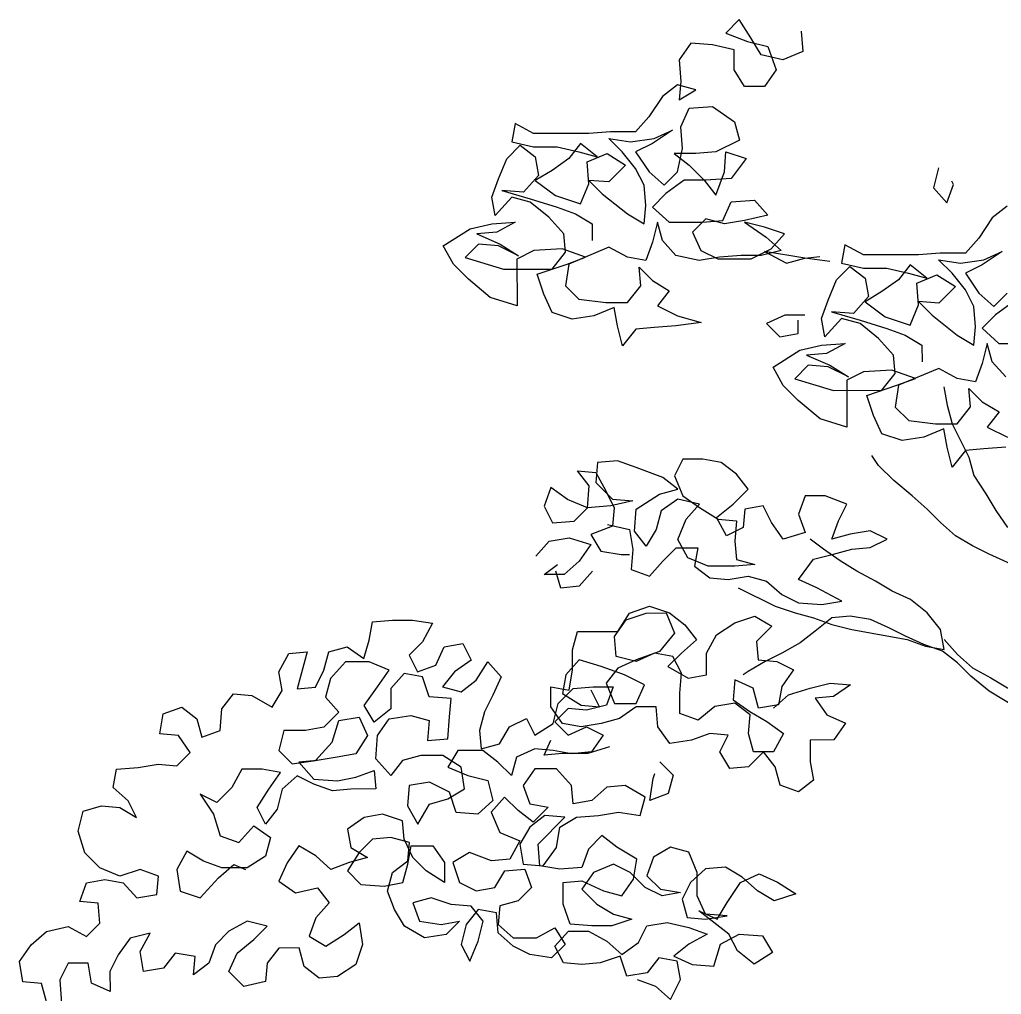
# Model space of a CAD drawing. Header units: millimetres. Extents: x 684983 to 685377, y 990360 to 990509.
# Drawn here: x 685004.2612 to 685004.5645, y 990366.784 to 990367.0852 of the extents above; entities that cross this region are included whole.
import ezdxf

# ---------------------------------------------------------------- set-up
doc = ezdxf.new("R2010")
doc.units = ezdxf.units.MM
doc.layers.add('MAHAGONY', color=7, linetype='Continuous')

# ---------------------------------------------------------------- blocks, each defined once
blk = doc.blocks.new('TREE30')
at = {"color": 3, "flags": 128}
for points in [[(-0.39102, 2.81607), (-0.39, 2.80406), (-0.40201, 2.79904), (-0.41502, 2.80203), (-0.42104, 2.81204), (-0.42805, 2.82304), (-0.43605, 2.81502), (-0.42304, 2.81003), (-0.41102, 2.80704), (-0.40601, 2.79303), (-0.413, 2.78302), (-0.42501, 2.78301), (-0.43103, 2.79301), (-0.43104, 2.80502), (-0.44405, 2.80801), (-0.45707, 2.809), (-0.46406, 2.79899), (-0.46305, 2.78598), (-0.46404, 2.77497), (-0.45404, 2.78098), (-0.46505, 2.78397), (-0.47405, 2.77696), (-0.48205, 2.76494), (-0.49005, 2.75593), (-0.50506, 2.75591), (-0.51807, 2.7549), (-0.5511, 2.75487), (-0.56211, 2.76086), (-0.5641, 2.74985), (-0.55109, 2.74686), (-0.53708, 2.74687), (-0.52406, 2.74388), (-0.51305, 2.74089), (-0.52307, 2.74889), (-0.53006, 2.73987), (-0.54007, 2.73286), (-0.55007, 2.72685), (-0.53805, 2.71785), (-0.52303, 2.71286), (-0.51804, 2.72487), (-0.51905, 2.73788), (-0.50705, 2.7429), (-0.49603, 2.7359), (-0.50603, 2.72589), (-0.51804, 2.72687), (-0.51003, 2.71888), (-0.495, 2.70688), (-0.48499, 2.70088), (-0.484, 2.71189), (-0.48501, 2.7239), (-0.49003, 2.73391), (-0.49804, 2.74391), (-0.50606, 2.75191), (-0.49304, 2.74992), (-0.47903, 2.75193), (-0.46803, 2.75695), (-0.48003, 2.74893), (-0.49003, 2.74392), (-0.48202, 2.73191), (-0.473, 2.72391), (-0.465, 2.73193), (-0.46201, 2.74594), (-0.46303, 2.75895), (-0.45803, 2.76997), (-0.44402, 2.77098), (-0.431, 2.76198), (-0.42799, 2.75098), (-0.44199, 2.74396), (-0.454, 2.74295), (-0.46701, 2.74294), (-0.458, 2.73594), (-0.44898, 2.72694), (-0.44197, 2.71794), (-0.43698, 2.73195), (-0.43599, 2.74396), (-0.42397, 2.73997), (-0.43297, 2.72795), (-0.44798, 2.72694), (-0.46099, 2.72693), (-0.472, 2.71891), (-0.48, 2.7109), (-0.46998, 2.7019), (-0.44996, 2.70192), (-0.43795, 2.70293), (-0.43296, 2.71394), (-0.41895, 2.71496), (-0.41093, 2.70596), (-0.42494, 2.70294), (-0.43695, 2.70093), (-0.44796, 2.70392), (-0.45596, 2.69591), (-0.45095, 2.6849), (-0.44093, 2.67991), (-0.42092, 2.67992), (-0.40891, 2.68594), (-0.40091, 2.69495), (-0.41293, 2.69895), (-0.42494, 2.70194), (-0.41192, 2.69294), (-0.40291, 2.68494), (-0.41491, 2.68193), (-0.42692, 2.68192), (-0.43993, 2.68091), (-0.45194, 2.67889), (-0.46596, 2.68188), (-0.47397, 2.69088), (-0.47698, 2.70189), (-0.47998, 2.68988), (-0.48397, 2.67887), (-0.49498, 2.68086), (-0.506, 2.68685), (-0.53001, 2.67682), (-0.532, 2.66381), (-0.52398, 2.65581), (-0.50797, 2.65382), (-0.49496, 2.65383), (-0.48696, 2.66385), (-0.48797, 2.67486), (-0.47996, 2.66686), (-0.46994, 2.66086), (-0.47694, 2.65185), (-0.46492, 2.64585), (-0.45091, 2.64186), (-0.46592, 2.63985), (-0.47893, 2.63884), (-0.48994, 2.63783), (-0.49793, 2.62781), (-0.50095, 2.63982), (-0.50296, 2.65082), (-0.51497, 2.64581), (-0.52797, 2.6438), (-0.53999, 2.64779), (-0.545, 2.65879), (-0.54902, 2.6708), (-0.53101, 2.67682), (-0.52, 2.68083), (-0.53402, 2.68583), (-0.55103, 2.68481), (-0.56104, 2.6798), (-0.56101, 2.65177), (-0.57703, 2.65676), (-0.59005, 2.66776), (-0.59907, 2.67676), (-0.60508, 2.68776), (-0.58908, 2.69779), (-0.57607, 2.7008), (-0.56206, 2.70181), (-0.57306, 2.6958), (-0.58507, 2.69479), (-0.57105, 2.68879), (-0.56004, 2.6818), (-0.57205, 2.68779), (-0.58406, 2.68878), (-0.59206, 2.68077), (-0.56904, 2.67378), (-0.54001, 2.67381), (-0.53201, 2.68383), (-0.53303, 2.69483), (-0.54204, 2.70483), (-0.55306, 2.71383), (-0.56407, 2.71682), (-0.57407, 2.70581), (-0.57608, 2.71681), (-0.57209, 2.72783), (-0.5671, 2.73984), (-0.5591, 2.74786), (-0.55008, 2.74086), (-0.54807, 2.72985), (-0.55707, 2.71983), (-0.57008, 2.72082), (-0.55306, 2.71583), (-0.53704, 2.71084), (-0.52603, 2.70685), (-0.51602, 2.70085), (-0.51601, 2.69085)], [(-0.26777, 2.71141), (-0.27677, 2.7044), (-0.28477, 2.69238), (-0.29277, 2.68336), (-0.30778, 2.68335), (-0.32079, 2.68234), (-0.35382, 2.68231), (-0.36483, 2.6883), (-0.36683, 2.67729), (-0.35381, 2.6743), (-0.3398, 2.67431), (-0.32679, 2.67132), (-0.31577, 2.66833), (-0.32579, 2.67633), (-0.33279, 2.66731), (-0.34279, 2.6603), (-0.35279, 2.65428), (-0.34077, 2.64529), (-0.32576, 2.6403), (-0.32076, 2.65231), (-0.32178, 2.66532), (-0.30977, 2.67034), (-0.29876, 2.66334), (-0.30875, 2.65332), (-0.32077, 2.65431), (-0.31275, 2.64631), (-0.29773, 2.63432), (-0.28771, 2.62832), (-0.28672, 2.63933), (-0.28773, 2.65134), (-0.29275, 2.66135), (-0.30076, 2.67135), (-0.30878, 2.67935), (-0.29577, 2.67736), (-0.28176, 2.67937), (-0.27075, 2.68439), (-0.28275, 2.67637), (-0.29276, 2.67135), (-0.28474, 2.65935), (-0.27572, 2.65135), (-0.26773, 2.65937)], [(-0.26372, 2.65437), (-0.27472, 2.64635), (-0.28272, 2.63834), (-0.2727, 2.62934), (-0.25268, 2.62936)], [(-0.26868, 2.60932), (-0.2767, 2.61832), (-0.27971, 2.62933), (-0.2827, 2.61732), (-0.28669, 2.6063), (-0.2977, 2.6083), (-0.30872, 2.61429), (-0.33273, 2.60426), (-0.33472, 2.59125), (-0.32671, 2.58325), (-0.31069, 2.58126), (-0.29768, 2.58127), (-0.28968, 2.59129), (-0.29069, 2.6023), (-0.28268, 2.5943), (-0.27266, 2.5883), (-0.27966, 2.57929), (-0.26765, 2.57329)], [(-0.26864, 2.56729), (-0.28165, 2.56628), (-0.29266, 2.56526), (-0.30066, 2.55525), (-0.30367, 2.56726), (-0.30568, 2.57826), (-0.31769, 2.57325), (-0.3307, 2.57123), (-0.34271, 2.57523), (-0.34773, 2.58623), (-0.35174, 2.59824), (-0.33373, 2.60426), (-0.32272, 2.60827), (-0.33674, 2.61326), (-0.35375, 2.61225), (-0.36376, 2.60723), (-0.36373, 2.57921), (-0.37975, 2.5842), (-0.39277, 2.5952), (-0.40179, 2.6042), (-0.4078, 2.6152), (-0.3918, 2.62522), (-0.37879, 2.62824), (-0.36478, 2.62925), (-0.37578, 2.62324), (-0.38779, 2.62223), (-0.37378, 2.61623), (-0.36276, 2.60924), (-0.37478, 2.61523), (-0.38679, 2.61622), (-0.39479, 2.60821), (-0.37176, 2.60122), (-0.34274, 2.60125), (-0.33474, 2.61126), (-0.33575, 2.62227), (-0.34477, 2.63227), (-0.35578, 2.64127), (-0.3668, 2.64426), (-0.37679, 2.63325), (-0.37881, 2.64425), (-0.37481, 2.65527), (-0.36982, 2.66728), (-0.36182, 2.67529), (-0.35281, 2.6683), (-0.35079, 2.65729), (-0.35979, 2.64727), (-0.3728, 2.64826), (-0.35579, 2.64327), (-0.33977, 2.63828), (-0.32875, 2.63429), (-0.31874, 2.62829), (-0.31873, 2.61829)], [(-0.38882, 2.64625), (-0.40083, 2.64623), (-0.41183, 2.64122), (-0.40382, 2.63322), (-0.39281, 2.63523), (-0.39282, 2.64324)], [(-0.54982, 2.50198), (-0.54182, 2.51099), (-0.52981, 2.513), (-0.5168, 2.50901), (-0.5238, 2.499), (-0.5328, 2.49098), (-0.54481, 2.49097), (-0.5368, 2.49698)], [(-0.51578, 2.493), (-0.52378, 2.48398), (-0.53479, 2.48297), (-0.5378, 2.49298)], [(-0.40762, 2.41103), (-0.39862, 2.41904), (-0.38561, 2.42306), (-0.3736, 2.42607), (-0.36159, 2.42508), (-0.37159, 2.41807), (-0.3826, 2.41706), (-0.37559, 2.40705), (-0.36457, 2.40206), (-0.37157, 2.39205), (-0.38558, 2.39203), (-0.38557, 2.37902), (-0.38356, 2.36801), (-0.39256, 2.361), (-0.40357, 2.36499), (-0.40658, 2.376), (-0.4136, 2.385), (-0.4226, 2.37599), (-0.43361, 2.37497), (-0.43962, 2.38498), (-0.43462, 2.39499), (-0.44564, 2.39598), (-0.45664, 2.39197), (-0.46965, 2.38995), (-0.47667, 2.39996), (-0.47768, 2.41197), (-0.48969, 2.41195), (-0.49969, 2.40494), (-0.5107, 2.40193), (-0.5227, 2.39991), (-0.53372, 2.40191), (-0.54073, 2.41191), (-0.54074, 2.42392), (-0.52973, 2.42193), (-0.52774, 2.43394), (-0.52775, 2.44595), (-0.52476, 2.45696), (-0.50074, 2.45698), (-0.49374, 2.468), (-0.48174, 2.47201), (-0.46972, 2.46802), (-0.46071, 2.46102), (-0.45369, 2.45202), (-0.46269, 2.44401), (-0.47069, 2.43599), (-0.45868, 2.429), (-0.44767, 2.43101), (-0.44768, 2.44402), (-0.44169, 2.45503), (-0.43068, 2.46205), (-0.41868, 2.46607), (-0.40866, 2.46007), (-0.41766, 2.45105), (-0.41665, 2.44004), (-0.40564, 2.43905), (-0.39563, 2.43406), (-0.40262, 2.42404), (-0.40462, 2.41303), (-0.41662, 2.41102), (-0.41964, 2.42303), (-0.43065, 2.42802), (-0.43164, 2.41601), (-0.42163, 2.40901), (-0.41161, 2.40302), (-0.4016, 2.39602), (-0.40759, 2.38501), (-0.4196, 2.385), (-0.42262, 2.396), (-0.42162, 2.40701), (-0.43064, 2.41401), (-0.44265, 2.412), (-0.45265, 2.40398), (-0.46366, 2.40797), (-0.46367, 2.41998), (-0.46268, 2.432), (-0.4677, 2.442), (-0.47871, 2.44399), (-0.48971, 2.43898), (-0.50172, 2.44197), (-0.50274, 2.45398), (-0.49574, 2.46399), (-0.48373, 2.46801), (-0.47172, 2.46802), (-0.46671, 2.45601), (-0.47571, 2.44499), (-0.48971, 2.43998), (-0.50072, 2.43496), (-0.50772, 2.42595), (-0.5027, 2.41394), (-0.48969, 2.41396), (-0.48469, 2.42497), (-0.49671, 2.43096), (-0.51073, 2.43596), (-0.52374, 2.43995), (-0.53174, 2.43093), (-0.53373, 2.41992), (-0.52272, 2.41292), (-0.51171, 2.41193), (-0.51672, 2.42194)], [(-0.48922, 2.24877), (-0.47821, 2.24477), (-0.46919, 2.23677), (-0.4632, 2.24879), (-0.46521, 2.2598), (-0.47622, 2.26179), (-0.48322, 2.25278), (-0.49523, 2.25076), (-0.49924, 2.26277), (-0.51125, 2.25875), (-0.52226, 2.25774), (-0.53327, 2.25873), (-0.53828, 2.26874), (-0.53028, 2.27775), (-0.51827, 2.27776), (-0.50726, 2.27177), (-0.49824, 2.26377), (-0.48824, 2.27079), (-0.48325, 2.2808), (-0.47124, 2.28281), (-0.45822, 2.27982), (-0.44721, 2.27583), (-0.45821, 2.26981), (-0.46722, 2.2628), (-0.4562, 2.2578), (-0.44319, 2.25682), (-0.4392, 2.26983), (-0.42819, 2.27585), (-0.41418, 2.27486), (-0.40817, 2.26485), (-0.41917, 2.25784), (-0.42919, 2.26584), (-0.4342, 2.27584), (-0.45223, 2.28984), (-0.44121, 2.28484), (-0.43522, 2.29486), (-0.42722, 2.30687), (-0.41622, 2.31189), (-0.4052, 2.30689), (-0.39419, 2.2999), (-0.4072, 2.29588), (-0.41721, 2.30188), (-0.42622, 2.30988), (-0.43624, 2.31587), (-0.44825, 2.31486), (-0.45725, 2.30685), (-0.46224, 2.29683), (-0.45923, 2.28583), (-0.44822, 2.28483), (-0.43521, 2.28685), (-0.44822, 2.28784), (-0.45324, 2.29884), (-0.45325, 2.31285), (-0.45826, 2.32486), (-0.46928, 2.32785), (-0.47928, 2.32184), (-0.48327, 2.31082), (-0.47526, 2.30283), (-0.46325, 2.30083), (-0.47425, 2.29882), (-0.48427, 2.30382), (-0.49328, 2.31282), (-0.5033, 2.31781), (-0.5153, 2.3128), (-0.5223, 2.30278), (-0.51328, 2.29378), (-0.50327, 2.28779), (-0.49226, 2.28479), (-0.50426, 2.28078), (-0.51627, 2.28077), (-0.52929, 2.28176), (-0.5333, 2.29376), (-0.53331, 2.30678), (-0.5223, 2.30779), (-0.50929, 2.30179), (-0.49828, 2.2988), (-0.49128, 2.30882), (-0.48929, 2.32083), (-0.5013, 2.32782), (-0.51032, 2.33482), (-0.51832, 2.32681), (-0.52231, 2.31579), (-0.53532, 2.31478), (-0.54733, 2.31677), (-0.54835, 2.32978), (-0.53235, 2.34581), (-0.54436, 2.3468), (-0.55336, 2.33979), (-0.55936, 2.32977), (-0.55734, 2.31776), (-0.54533, 2.31677), (-0.53733, 2.32779), (-0.53534, 2.3398), (-0.52534, 2.34582), (-0.51233, 2.34683), (-0.50032, 2.34884), (-0.48731, 2.34685), (-0.48432, 2.35786), (-0.49633, 2.36486), (-0.50734, 2.36385), (-0.51634, 2.35583), (-0.52735, 2.35382), (-0.52836, 2.36483), (-0.53738, 2.37483), (-0.55039, 2.37482), (-0.55739, 2.3648), (-0.55337, 2.3538), (-0.54236, 2.35181), (-0.55136, 2.34279), (-0.56037, 2.34979), (-0.56839, 2.35779), (-0.57639, 2.34877), (-0.57137, 2.33677), (-0.55936, 2.33177), (-0.56535, 2.32076), (-0.57636, 2.31975), (-0.58938, 2.32474), (-0.59938, 2.31873), (-0.59536, 2.30672), (-0.58535, 2.30172), (-0.57434, 2.30374), (-0.56835, 2.31375), (-0.55634, 2.31476), (-0.55233, 2.30376), (-0.56032, 2.29574), (-0.57133, 2.29273), (-0.57232, 2.28172), (-0.56331, 2.27372), (-0.5493, 2.27373), (-0.53829, 2.27975), (-0.53228, 2.26975), (-0.54028, 2.26173), (-0.55329, 2.26372), (-0.5633, 2.26872), (-0.57232, 2.27671), (-0.57333, 2.28872), (-0.58434, 2.29072), (-0.59134, 2.2817), (-0.59433, 2.26969), (-0.58932, 2.25968), (-0.58432, 2.2717), (-0.58133, 2.28371), (-0.58835, 2.29271), (-0.60036, 2.2937), (-0.61237, 2.2977), (-0.62338, 2.29468), (-0.61936, 2.28368), (-0.60635, 2.28169), (-0.59534, 2.2837), (-0.60334, 2.27569), (-0.61635, 2.27367), (-0.62837, 2.28067), (-0.63438, 2.29067), (-0.6384, 2.30168), (-0.6354, 2.31269), (-0.6264, 2.3197), (-0.62541, 2.33071), (-0.63642, 2.3337), (-0.64743, 2.33269), (-0.65543, 2.32468), (-0.66243, 2.31366), (-0.65441, 2.30566), (-0.6404, 2.30468), (-0.62939, 2.30669), (-0.6264, 2.3177), (-0.62441, 2.32871), (-0.6114, 2.32872), (-0.60438, 2.31872), (-0.60437, 2.30671), (-0.61539, 2.31371), (-0.6234, 2.32171), (-0.62842, 2.33271), (-0.62943, 2.34372), (-0.64144, 2.34771), (-0.65245, 2.3457), (-0.66245, 2.33868), (-0.66044, 2.32768), (-0.65042, 2.32168), (-0.66143, 2.31867), (-0.67244, 2.31465), (-0.68145, 2.32265), (-0.69147, 2.32865), (-0.69846, 2.31863), (-0.70346, 2.30762), (-0.69344, 2.30062), (-0.68043, 2.30364), (-0.67342, 2.29464), (-0.68142, 2.28562), (-0.68541, 2.27461), (-0.6754, 2.26861), (-0.66439, 2.27563), (-0.65539, 2.28264), (-0.65338, 2.26963), (-0.65737, 2.25762), (-0.66838, 2.2506), (-0.67938, 2.24959), (-0.6884, 2.25659), (-0.69141, 2.2676), (-0.70342, 2.26759), (-0.71042, 2.25857), (-0.71141, 2.24756), (-0.72442, 2.24455), (-0.73343, 2.25355), (-0.72844, 2.26456), (-0.71844, 2.27258), (-0.71044, 2.28059), (-0.72245, 2.28358), (-0.73346, 2.27757), (-0.74145, 2.26955), (-0.74545, 2.25854), (-0.75445, 2.25153), (-0.75346, 2.26254), (-0.76547, 2.26453), (-0.77247, 2.25551), (-0.78448, 2.2535), (-0.78649, 2.26551), (-0.78049, 2.27652), (-0.7925, 2.27351), (-0.7995, 2.2635), (-0.80449, 2.25348), (-0.80448, 2.24147), (-0.8155, 2.24647), (-0.81751, 2.25847), (-0.82952, 2.25846), (-0.83451, 2.24845), (-0.8335, 2.23444)], [(-0.84251, 2.23543), (-0.84552, 2.24644), (-0.85653, 2.24743), (-0.85854, 2.25944), (-0.85155, 2.26945), (-0.84255, 2.27747), (-0.82954, 2.28048), (-0.81852, 2.27449), (-0.81052, 2.2825), (-0.81154, 2.29451), (-0.82255, 2.2955), (-0.81855, 2.30651), (-0.80755, 2.30853), (-0.79654, 2.30653), (-0.78852, 2.29753), (-0.77651, 2.29955), (-0.77552, 2.31056), (-0.78653, 2.31455), (-0.79854, 2.31054), (-0.81056, 2.31553), (-0.81957, 2.32453), (-0.82359, 2.33754), (-0.82059, 2.34955), (-0.80959, 2.35256), (-0.79858, 2.35157), (-0.78856, 2.34557), (-0.79358, 2.35558), (-0.80259, 2.36358), (-0.8006, 2.37459), (-0.78759, 2.3756), (-0.77558, 2.37761), (-0.76457, 2.37662), (-0.75657, 2.38464), (-0.76359, 2.39464), (-0.7746, 2.39563), (-0.77261, 2.40764), (-0.7616, 2.41166), (-0.75259, 2.40466), (-0.74957, 2.39365), (-0.73857, 2.39766), (-0.73758, 2.41068), (-0.73058, 2.41969), (-0.71957, 2.4187), (-0.70756, 2.41171), (-0.70156, 2.42172), (-0.70357, 2.43273), (-0.69758, 2.44374), (-0.68657, 2.44475), (-0.69255, 2.42273), (-0.68154, 2.42374), (-0.67655, 2.43375), (-0.67356, 2.44476), (-0.66255, 2.44778), (-0.65254, 2.44078), (-0.64954, 2.45179), (-0.64755, 2.4628), (-0.63554, 2.46382), (-0.62353, 2.46383), (-0.61152, 2.46184), (-0.61752, 2.45082), (-0.62551, 2.44281), (-0.6205, 2.4328), (-0.6095, 2.43682), (-0.6045, 2.44783), (-0.59349, 2.44984), (-0.58848, 2.43984), (-0.59848, 2.43282), (-0.60548, 2.42381), (-0.59447, 2.42082), (-0.58547, 2.42783), (-0.57847, 2.43885), (-0.57046, 2.42985), (-0.57545, 2.41883), (-0.58045, 2.40882), (-0.58344, 2.39781), (-0.58243, 2.3868), (-0.57142, 2.38981), (-0.56542, 2.39983), (-0.55542, 2.40484), (-0.55041, 2.39483), (-0.5394, 2.40185), (-0.53641, 2.41386), (-0.52741, 2.42288), (-0.5154, 2.42389), (-0.50339, 2.4239), (-0.50739, 2.41289), (-0.51939, 2.40988), (-0.5304, 2.41087), (-0.5384, 2.40285), (-0.53039, 2.39485), (-0.51939, 2.39987), (-0.50937, 2.39487), (-0.51637, 2.38486), (-0.52838, 2.38385), (-0.53939, 2.38584), (-0.5504, 2.38683), (-0.5614, 2.38181), (-0.5644, 2.3708), (-0.57241, 2.3788), (-0.58143, 2.3858), (-0.59644, 2.38578), (-0.60243, 2.37577), (-0.59042, 2.37078), (-0.57841, 2.36779), (-0.57539, 2.35578), (-0.58439, 2.34776), (-0.5974, 2.34875), (-0.60142, 2.36076), (-0.61343, 2.36675), (-0.62544, 2.36474), (-0.62643, 2.35273), (-0.62042, 2.34173), (-0.61342, 2.35374), (-0.60242, 2.35675), (-0.59241, 2.36277), (-0.59443, 2.37578), (-0.60544, 2.38277), (-0.61845, 2.38276), (-0.62946, 2.37975), (-0.63646, 2.37074), (-0.64547, 2.38074), (-0.64449, 2.39475), (-0.63749, 2.40476), (-0.62448, 2.40678), (-0.61347, 2.40378), (-0.61446, 2.39177), (-0.60245, 2.39279), (-0.60146, 2.4058), (-0.60047, 2.41681), (-0.61348, 2.4178), (-0.6175, 2.4298), (-0.62851, 2.43179), (-0.63651, 2.42278), (-0.63649, 2.41077), (-0.6465, 2.40275), (-0.65251, 2.41276), (-0.64451, 2.42377), (-0.63752, 2.43379), (-0.64953, 2.43878), (-0.66354, 2.43877), (-0.67254, 2.42875), (-0.67553, 2.41774), (-0.66752, 2.40874), (-0.67652, 2.39972), (-0.68753, 2.39771), (-0.70054, 2.3977), (-0.70353, 2.38569), (-0.69551, 2.37769), (-0.6815, 2.3797), (-0.67151, 2.39072), (-0.66751, 2.40373), (-0.65551, 2.40575), (-0.65049, 2.39474), (-0.65749, 2.38373), (-0.6685, 2.38172), (-0.6805, 2.3797), (-0.69151, 2.37869), (-0.6825, 2.36869), (-0.66848, 2.3677), (-0.65747, 2.36972), (-0.64647, 2.37373), (-0.64546, 2.36272), (-0.66047, 2.36271), (-0.67148, 2.3617), (-0.68249, 2.36569), (-0.69251, 2.37068), (-0.70151, 2.36267), (-0.7045, 2.35066), (-0.7115, 2.34164), (-0.71651, 2.35165), (-0.70951, 2.36266), (-0.70252, 2.37268), (-0.71353, 2.37467), (-0.72554, 2.37466), (-0.73153, 2.36364), (-0.74053, 2.35463), (-0.75054, 2.35962), (-0.74253, 2.34762), (-0.73851, 2.33461), (-0.7275, 2.33062), (-0.7185, 2.34063), (-0.70849, 2.33364), (-0.71148, 2.32263), (-0.72248, 2.31561), (-0.73749, 2.3156), (-0.74851, 2.31959), (-0.75852, 2.32559), (-0.76452, 2.31457), (-0.7625, 2.30156), (-0.75049, 2.29757), (-0.73949, 2.30959), (-0.73049, 2.3176), (-0.72348, 2.31461)], [(-0.50568, 2.38792), (-0.51869, 2.3839), (-0.5337, 2.38389), (-0.54471, 2.38288), (-0.54071, 2.39189)], [(-0.47564, 2.37894), (-0.46763, 2.37094), (-0.47062, 2.35993), (-0.48163, 2.35591), (-0.47964, 2.36893), (-0.47864, 2.37193)]]:
    blk.add_lwpolyline(points, dxfattribs=at)
at = {"flags": 128}
for points in [[(-0.30883, 2.73439), (-0.31182, 2.72238), (-0.30381, 2.71338), (-0.29981, 2.72439), (-0.30081, 2.72639)], [(-0.37383, 2.67829), (-0.38885, 2.68027), (-0.41287, 2.68426), (-0.39985, 2.67726), (-0.38885, 2.68027), (-0.37984, 2.68128)]]:
    blk.add_lwpolyline(points, dxfattribs=at)
at = {"color": 15, "flags": 128}
for points in [[(-0.30571, 2.60328), (-0.30369, 2.59228), (-0.30068, 2.58127), (-0.29065, 2.56126), (-0.28764, 2.55026), (-0.28063, 2.53925), (-0.27461, 2.52925), (-0.2676, 2.51925)], [(-0.19742, 2.3902), (-0.20443, 2.3992), (-0.20845, 2.41021), (-0.21446, 2.42021), (-0.22148, 2.43021), (-0.22749, 2.44022), (-0.24253, 2.47023), (-0.25055, 2.48223), (-0.25656, 2.49224), (-0.26758, 2.49823), (-0.27859, 2.50322), (-0.2886, 2.50822), (-0.29862, 2.51422), (-0.30763, 2.52221), (-0.31565, 2.53021), (-0.32466, 2.53821), (-0.33568, 2.54721), (-0.3447, 2.55621), (-0.3487, 2.56221)], [(-0.4287, 2.48307), (-0.40667, 2.47208), (-0.39466, 2.46809), (-0.38365, 2.4651), (-0.37263, 2.4611), (-0.36062, 2.45811), (-0.32759, 2.45214), (-0.31657, 2.44814), (-0.30556, 2.44615), (-0.30757, 2.45816), (-0.31559, 2.46816), (-0.32561, 2.47616), (-0.33662, 2.48115), (-0.34663, 2.48715), (-0.35765, 2.49314), (-0.36766, 2.49914), (-0.37768, 2.50614), (-0.38569, 2.51213)], [(-0.25849, 2.40916), (-0.27852, 2.42116), (-0.28953, 2.43015), (-0.29755, 2.43815), (-0.30656, 2.44515), (-0.31758, 2.44914), (-0.32859, 2.45414), (-0.3386, 2.45913), (-0.34962, 2.46413), (-0.36163, 2.46612), (-0.37264, 2.46511), (-0.38264, 2.45709), (-0.39164, 2.45008), (-0.40264, 2.44406), (-0.41265, 2.43905), (-0.42265, 2.43303), (-0.42565, 2.43103)], [(-0.30557, 2.45216), (-0.29755, 2.44316), (-0.28854, 2.43516), (-0.27752, 2.42916), (-0.26751, 2.42317), (-0.2575, 2.41817), (-0.24648, 2.41318), (-0.22646, 2.40319), (-0.21544, 2.39719), (-0.19341, 2.3832), (-0.19141, 2.3812)]]:
    blk.add_lwpolyline(points, dxfattribs=at)
at = {"color": 105, "flags": 128}
blk.add_lwpolyline([(-0.5068, 2.52103), (-0.49379, 2.51804), (-0.49177, 2.50603), (-0.49276, 2.49402), (-0.48175, 2.49003), (-0.47375, 2.49904), (-0.46575, 2.50706), (-0.45274, 2.50707), (-0.45473, 2.49606), (-0.44572, 2.48906), (-0.43471, 2.48807), (-0.4227, 2.49008), (-0.41169, 2.48709), (-0.40267, 2.47909), (-0.39266, 2.4741), (-0.37865, 2.47311), (-0.36664, 2.47512), (-0.38166, 2.48311), (-0.39267, 2.48811), (-0.38368, 2.50013), (-0.37167, 2.50314), (-0.36066, 2.50615), (-0.34966, 2.50716), (-0.33965, 2.51218), (-0.34966, 2.51717), (-0.36167, 2.51516), (-0.37268, 2.51215), (-0.36869, 2.52316), (-0.36369, 2.53317), (-0.37671, 2.53816), (-0.38872, 2.53815), (-0.39271, 2.52714), (-0.3887, 2.51613), (-0.4017, 2.51212), (-0.40872, 2.52212), (-0.41373, 2.53213), (-0.42474, 2.53011), (-0.42573, 2.5191), (-0.43573, 2.51409), (-0.44175, 2.52509), (-0.43175, 2.53311), (-0.42275, 2.54213), (-0.42976, 2.55113), (-0.43878, 2.55812), (-0.44979, 2.56012), (-0.4618, 2.56011), (-0.46679, 2.55009), (-0.46178, 2.53809), (-0.45176, 2.53109), (-0.44075, 2.52409), (-0.42974, 2.5231), (-0.43073, 2.51109), (-0.42972, 2.50008), (-0.4187, 2.49709), (-0.43071, 2.49608), (-0.44673, 2.49606), (-0.45874, 2.50106), (-0.46476, 2.51206), (-0.45976, 2.52408), (-0.45177, 2.53309), (-0.46478, 2.53608), (-0.47478, 2.52907), (-0.47777, 2.51806), (-0.48377, 2.50804), (-0.49078, 2.51704), (-0.4898, 2.53005), (-0.47579, 2.53907), (-0.46478, 2.54209), (-0.4738, 2.54909), (-0.48982, 2.55508), (-0.50083, 2.55907), (-0.51284, 2.55806), (-0.51383, 2.54605), (-0.50381, 2.53605), (-0.4918, 2.53506), (-0.50481, 2.53204), (-0.51882, 2.53103), (-0.53084, 2.53602), (-0.54085, 2.54302), (-0.54484, 2.53201), (-0.53983, 2.522), (-0.52682, 2.52301), (-0.51882, 2.53103), (-0.51783, 2.54404), (-0.52485, 2.55304), (-0.51384, 2.55205), (-0.50782, 2.54105), (-0.50281, 2.53104), (-0.5038, 2.52003), (-0.5168, 2.51502), (-0.51079, 2.50501), (-0.49878, 2.50302), (-0.49377, 2.50303)], dxfattribs=at)

msp = doc.modelspace()

# ---------------------------------------------------------------- block references
at = {"layer": 'MAHAGONY', "color": 7, "xscale": 0.5164012972761597, "yscale": 0.5164012972761597, "zscale": 0.5164012972761597}
msp.add_blockref('TREE30', (685004.70459, 990365.62738, 53.8592), dxfattribs=at)

doc.saveas('drawing.dxf')
